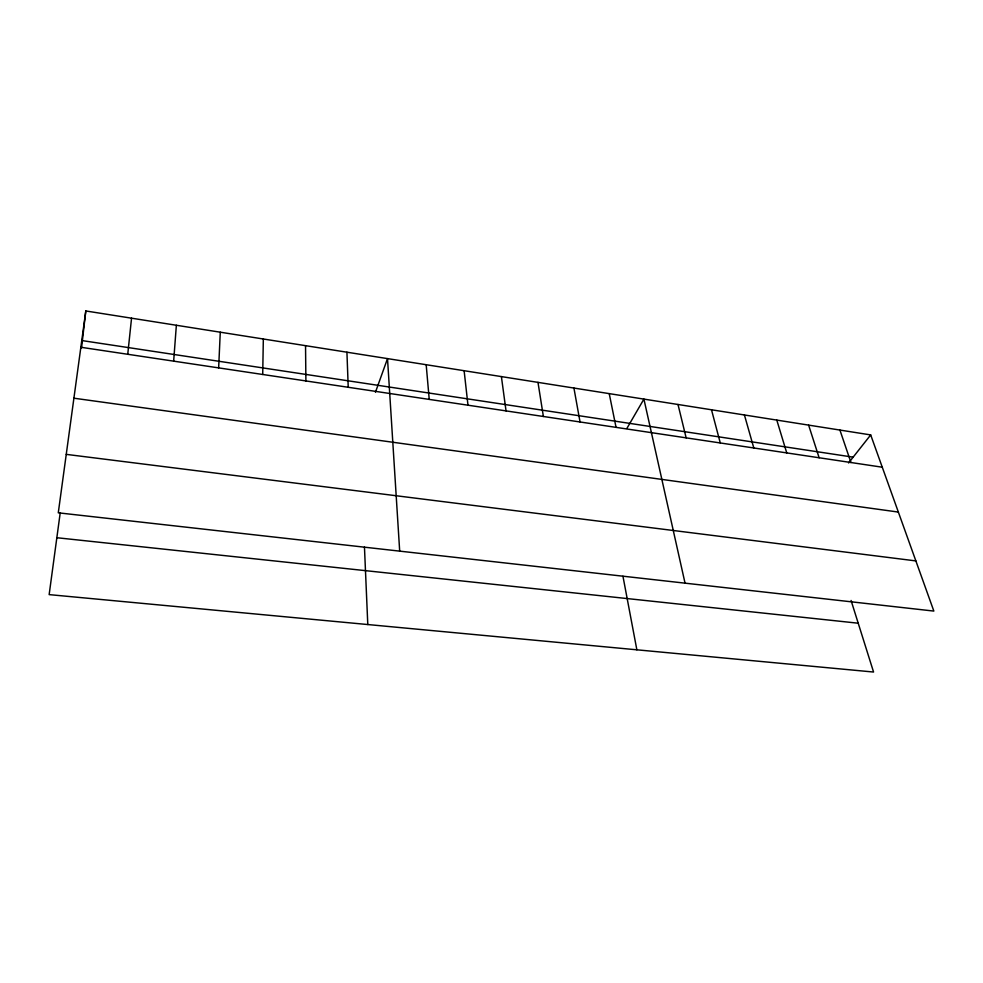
<?xml version="1.0" encoding="UTF-8"?>
<svg xmlns="http://www.w3.org/2000/svg" width="983" height="983" viewBox="0 0 983 983"><rect width="100%" height="100%" fill="white"/><g stroke="black" fill="none" stroke-linecap="round" stroke-linejoin="round"><path stroke-width="1.47" d="M262.707 374.474L263.333 339M218.644 367.888L220.278 332.193M173.659 361.154L176.362 325.262M127.741 354.273L131.55 318.185M81.54 347.933L85.804 310.96L870.692 434.916L933.85 611.082L58.28 512.819L85.804 310.96M60.221 512.757L49.15 594.617L873.568 672.04L851.069 600.466M375.445 392.254L387.511 358.611L399.688 551.131M626.871 428.453L643.914 399.098L685.04 583.152M848.562 462.968L870.692 434.916M56.842 537.726L858.22 623.21M66.242 454.367L915.861 560.912M73.909 398.201L898.351 512.069M80.852 347.257L882.267 467.208M82.388 340.634L853.146 457.156M839.912 430.05L850.971 462.514M808.616 425.111L819.134 457.759M776.791 420.085L786.744 452.905M744.426 414.973L753.801 447.978M711.495 409.764L720.269 442.952M678 404.48L686.146 437.853M609.227 393.618L616.046 427.359M622.952 576.247L636.861 649.812M573.925 388.039L580.044 421.965M537.984 382.362L543.378 416.485M501.391 376.587L506.036 410.894M464.123 370.702L467.982 405.205M426.18 364.718L429.227 399.393M364.46 547.064L367.789 624.537M346.925 352.197L348.228 387.277M305.541 345.66L305.897 380.937"/></g></svg>
